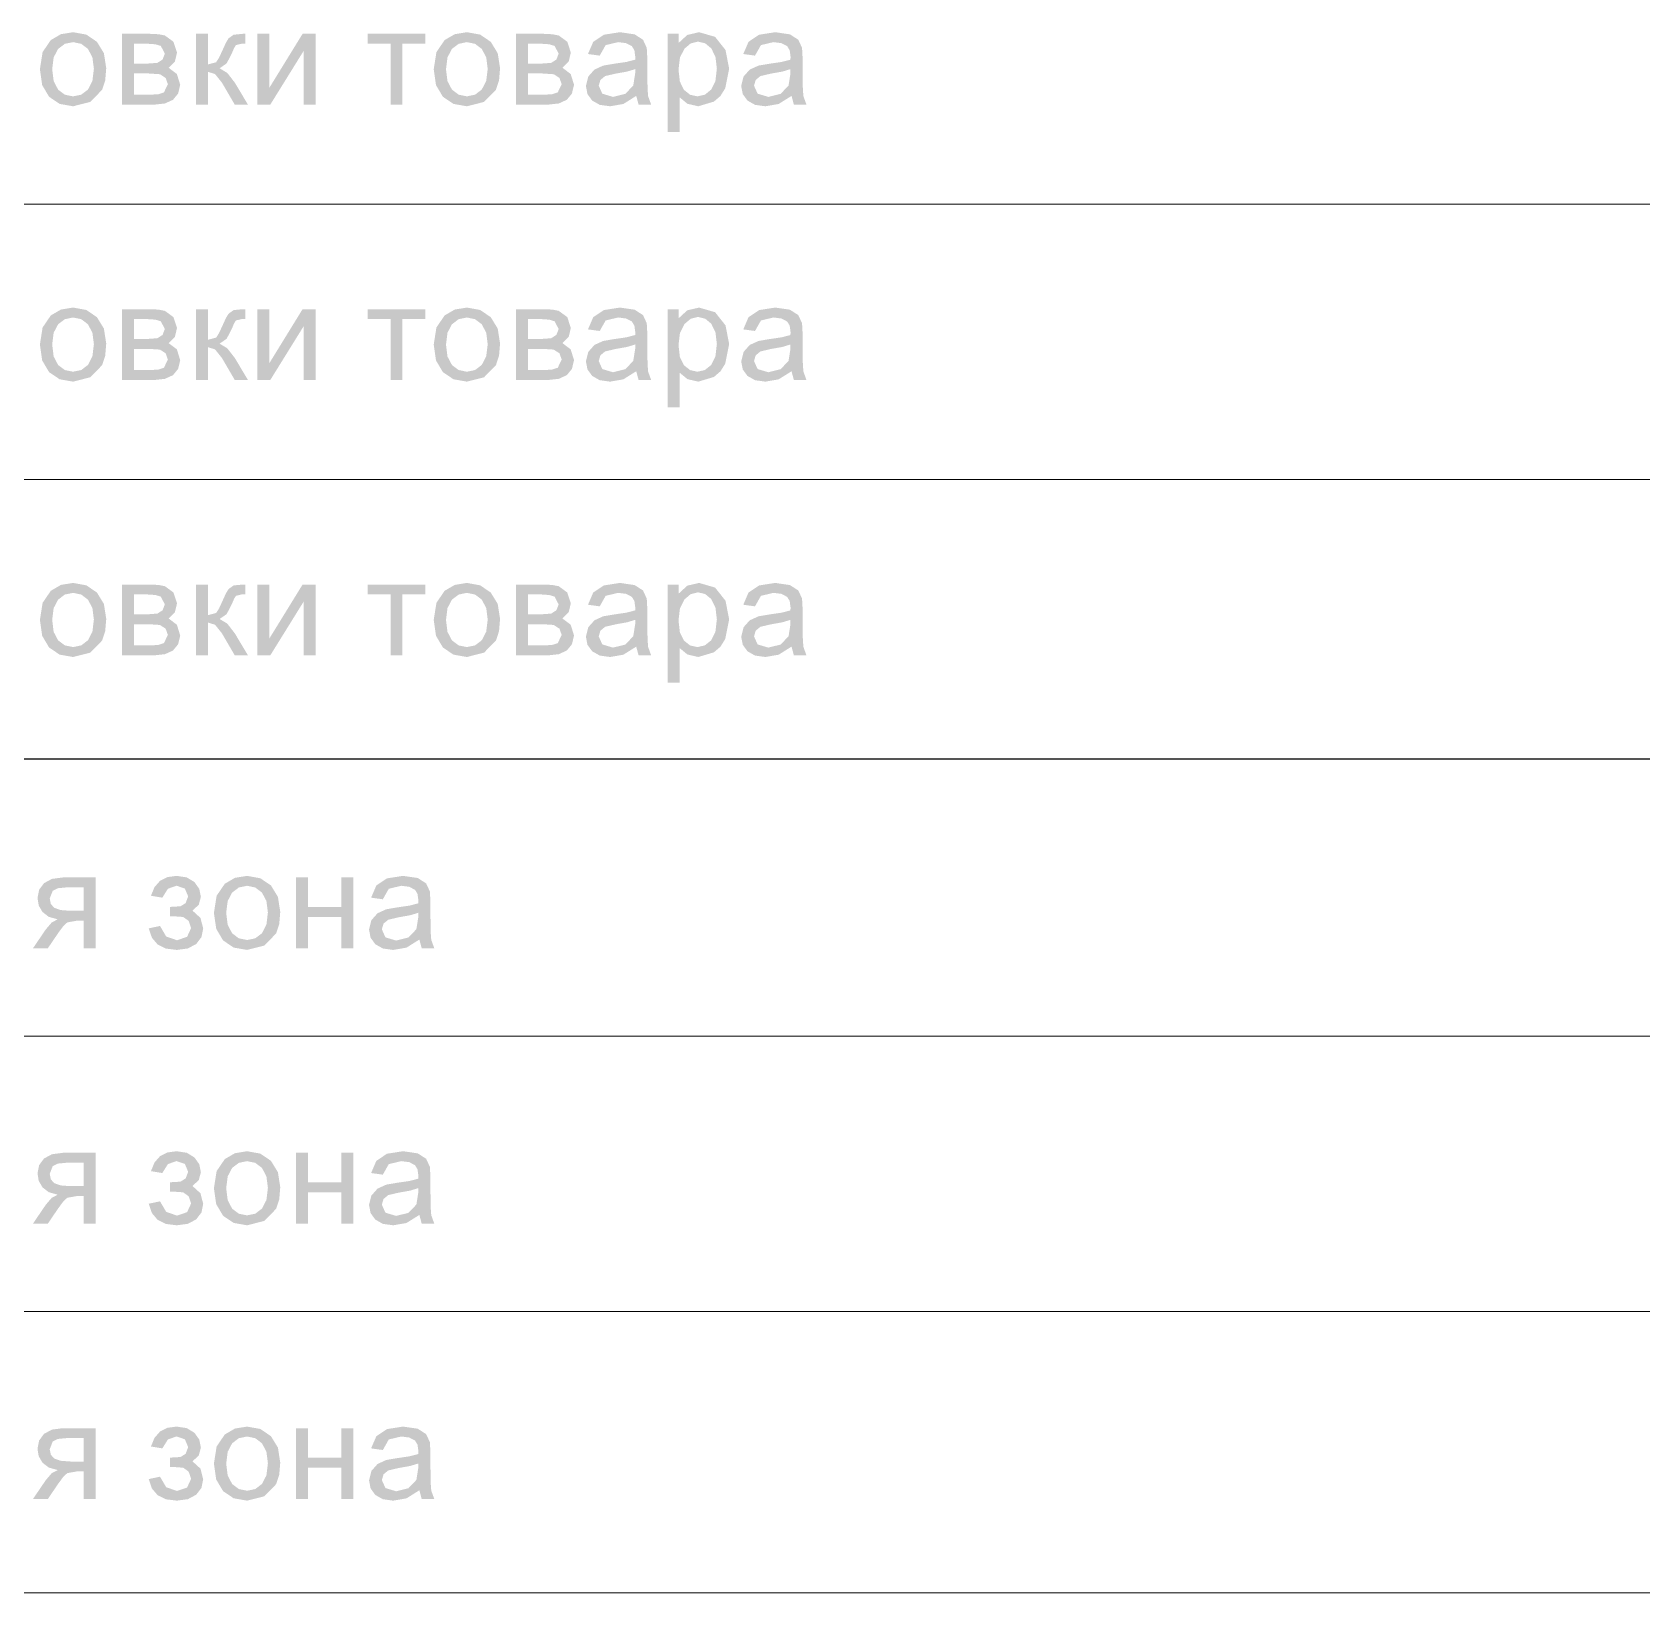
# Model space of a CAD drawing. Header units: millimetres. Extents: x 0 to 420, y 0 to 297.
# Drawn here: x 41.66 to 53.3, y 112.65 to 123.93 of the extents above; entities that cross this region are included whole.
import ezdxf

# ---------------------------------------------------------------- set-up
doc = ezdxf.new("R2010")
doc.units = ezdxf.units.MM

msp = doc.modelspace()

# ---------------------------------------------------------------- hatches: boundary and pattern name
h = msp.add_hatch(color=251)
h.paths.add_polyline_path([(41.718364, 123.657981), (41.737932, 123.78166), (41.797188, 123.868546), (41.870431, 123.910989), (41.958143, 123.925321), (42.054123, 123.907957), (42.130673, 123.855868), (42.181041, 123.77353), (42.197922, 123.665147), (42.19048, 123.576401), (42.168156, 123.509153), (42.082166, 123.42151), (41.958143, 123.390091), (41.860991, 123.407178), (41.78451, 123.458993), (41.734901, 123.542984)], flags=0)
h.paths.add_polyline_path([(41.80711, 123.657981), (41.817859, 123.571509), (41.850105, 123.510256), (41.898543, 123.473806), (41.958143, 123.461749), (42.017261, 123.473875), (42.06563, 123.510807), (42.097876, 123.57275), (42.108625, 123.660737), (42.097876, 123.743833), (42.06563, 123.804605), (42.017261, 123.841329), (41.958143, 123.853663), (41.898543, 123.841329), (41.850105, 123.804605), (41.817859, 123.743489)], flags=0)
h = msp.add_hatch(color=251)
h.paths.add_polyline_path([(44.565339, 123.657981), (44.584907, 123.78166), (44.644162, 123.868546), (44.717405, 123.910989), (44.805117, 123.925321), (44.901098, 123.907957), (44.977648, 123.855868), (45.028015, 123.77353), (45.044896, 123.665147), (45.037454, 123.576401), (45.01513, 123.509153), (44.929141, 123.42151), (44.805117, 123.390091), (44.707966, 123.407178), (44.631484, 123.458993), (44.581875, 123.542984)], flags=0)
h.paths.add_polyline_path([(44.654084, 123.657981), (44.664833, 123.571509), (44.697079, 123.510256), (44.745517, 123.473806), (44.805117, 123.461749), (44.864235, 123.473875), (44.912604, 123.510807), (44.94485, 123.57275), (44.955599, 123.660737), (44.94485, 123.743833), (44.912604, 123.804605), (44.864235, 123.841329), (44.805117, 123.853663), (44.745517, 123.841329), (44.697079, 123.804605), (44.664833, 123.743489)], flags=0)
h = msp.add_hatch(color=251)
h.paths.add_polyline_path([(46.029294, 123.465056), (45.936139, 123.406627), (45.840227, 123.390091), (45.765538, 123.400426), (45.710692, 123.431432), (45.676723, 123.478285), (45.665492, 123.536714), (45.68258, 123.605065), (45.727228, 123.655225), (45.790067, 123.683888), (45.867237, 123.697118), (45.95805, 123.710347), (46.021577, 123.726883), (46.022128, 123.749483), (46.015996, 123.794614), (45.997875, 123.824448), (45.95612, 123.84629), (45.898656, 123.853663), (45.808257, 123.832165), (45.765262, 123.756098), (45.680375, 123.767673), (45.718409, 123.855868), (45.795028, 123.907131), (45.911334, 123.925321), (46.017719, 123.909887), (46.078352, 123.87075), (46.105362, 123.812322), (46.109772, 123.731844), (46.109772, 123.616089), (46.111081, 123.517352), (46.115284, 123.462851), (46.137332, 123.401666), (46.046382, 123.401666)], flags=0)
h.paths.add_polyline_path([(46.021577, 123.658532), (45.962528, 123.640618), (45.879915, 123.626011), (45.804398, 123.608372), (45.770223, 123.58026), (45.758096, 123.538919), (45.784003, 123.481041), (45.861174, 123.45789), (45.95047, 123.479939), (46.007797, 123.540021), (46.021577, 123.627113)], flags=0)
h = msp.add_hatch(color=251)
h.paths.add_polyline_path([(46.256025, 123.205434), (46.256025, 123.913745), (46.3354, 123.913745), (46.3354, 123.847599), (46.398238, 123.905477), (46.483677, 123.925321), (46.599432, 123.891697), (46.674949, 123.796336), (46.700856, 123.66184), (46.672744, 123.520177), (46.638086, 123.464505), (46.590613, 123.423715), (46.477613, 123.390091), (46.399341, 123.408281), (46.343117, 123.454583), (46.343117, 123.205434)], flags=0)
h.paths.add_polyline_path([(46.334849, 123.654674), (46.344771, 123.568616), (46.374536, 123.508602), (46.418702, 123.473393), (46.47155, 123.461749), (46.525294, 123.473806), (46.570769, 123.510256), (46.601775, 123.572681), (46.61211, 123.662391), (46.601912, 123.747623), (46.571871, 123.808463), (46.527567, 123.845188), (46.475409, 123.857521), (46.42325, 123.84443), (46.377292, 123.805707), (46.345322, 123.741973)], flags=0)
h = msp.add_hatch(color=251)
h.paths.add_polyline_path([(47.151931, 123.465056), (47.058776, 123.406627), (46.962864, 123.390091), (46.888174, 123.400426), (46.833328, 123.431432), (46.79936, 123.478285), (46.788129, 123.536714), (46.805216, 123.605065), (46.849865, 123.655225), (46.912703, 123.683888), (46.989874, 123.697118), (47.080686, 123.710347), (47.144214, 123.726883), (47.144765, 123.749483), (47.138633, 123.794614), (47.120512, 123.824448), (47.078757, 123.84629), (47.021293, 123.853663), (46.930894, 123.832165), (46.887899, 123.756098), (46.803012, 123.767673), (46.841045, 123.855868), (46.917664, 123.907131), (47.033971, 123.925321), (47.140355, 123.909887), (47.200989, 123.87075), (47.227999, 123.812322), (47.232408, 123.731844), (47.232408, 123.616089), (47.233717, 123.517352), (47.23792, 123.462851), (47.259969, 123.401666), (47.169019, 123.401666)], flags=0)
h.paths.add_polyline_path([(47.144214, 123.658532), (47.085165, 123.640618), (47.002552, 123.626011), (46.927035, 123.608372), (46.89286, 123.58026), (46.880733, 123.538919), (46.90664, 123.481041), (46.98381, 123.45789), (47.073107, 123.479939), (47.130434, 123.540021), (47.144214, 123.627113)], flags=0)
h = msp.add_hatch(color=251)
h.paths.add_polyline_path([(42.312204, 123.913745), (42.512296, 123.913745), (42.576443, 123.910576), (42.621987, 123.901618), (42.683723, 123.856419), (42.709631, 123.778146), (42.694197, 123.713654), (42.648997, 123.668454), (42.708528, 123.623255), (42.732782, 123.544982), (42.717141, 123.481455), (42.680416, 123.436944), (42.622539, 123.410417), (42.543164, 123.401666), (42.312204, 123.401666)], flags=0)
h.paths.add_polyline_path([(42.399296, 123.69822), (42.491901, 123.69822), (42.567417, 123.703732), (42.6049, 123.727434), (42.621436, 123.769878), (42.592773, 123.826102), (42.553843, 123.838022), (42.494657, 123.842087), (42.399296, 123.842087)], flags=0)
h.paths.add_polyline_path([(42.399296, 123.473324), (42.513398, 123.473324), (42.575479, 123.477527), (42.614822, 123.490412), (42.643485, 123.549392), (42.6275, 123.594592), (42.586158, 123.621601), (42.504027, 123.627113), (42.399296, 123.627113)], flags=0)
for points in [[(42.847181, 123.913745), (42.934273, 123.913745), (42.934273, 123.692708), (42.992151, 123.708142), (43.012546, 123.739217), (43.041209, 123.801297), (43.063947, 123.851389), (43.08255, 123.881223), (43.11893, 123.907131), (43.186179, 123.913745), (43.203266, 123.913745), (43.203266, 123.842087), (43.179013, 123.842638), (43.135467, 123.832165), (43.122306, 123.811081), (43.104599, 123.769327), (43.068218, 123.699874), (43.017507, 123.664596), (43.073042, 123.63111), (43.12775, 123.560416), (43.222559, 123.401666), (43.127199, 123.401666), (43.034594, 123.560416), (42.984434, 123.623255), (42.934273, 123.638689), (42.934273, 123.401666), (42.847181, 123.401666)], [(43.289922, 123.913745), (43.377014, 123.913745), (43.377014, 123.523485), (43.617344, 123.913745), (43.71105, 123.913745), (43.71105, 123.401666), (43.62451, 123.401666), (43.62451, 123.789722), (43.383629, 123.401666), (43.289922, 123.401666)], [(44.088075, 123.913745), (44.504242, 123.913745), (44.504242, 123.842087), (44.339429, 123.842087), (44.339429, 123.401666), (44.253439, 123.401666), (44.253439, 123.842087), (44.088075, 123.842087)], [(42.847181, 121.924079), (42.934273, 121.924079), (42.934273, 121.703041), (42.992151, 121.718475), (43.012546, 121.74955), (43.041209, 121.811631), (43.063947, 121.861722), (43.08255, 121.891557), (43.11893, 121.917464), (43.186179, 121.924079), (43.203266, 121.924079), (43.203266, 121.852421), (43.179013, 121.852972), (43.135467, 121.842499), (43.122306, 121.821415), (43.104599, 121.77966), (43.068218, 121.710207), (43.017507, 121.674929), (43.073042, 121.641443), (43.12775, 121.57075), (43.222559, 121.412), (43.127199, 121.412), (43.034594, 121.57075), (42.984434, 121.633588), (42.934273, 121.649022), (42.934273, 121.412), (42.847181, 121.412)], [(43.289922, 121.924079), (43.377014, 121.924079), (43.377014, 121.533818), (43.617344, 121.924079), (43.71105, 121.924079), (43.71105, 121.412), (43.62451, 121.412), (43.62451, 121.800055), (43.383629, 121.412), (43.289922, 121.412)], [(44.088075, 121.924079), (44.504242, 121.924079), (44.504242, 121.852421), (44.339429, 121.852421), (44.339429, 121.412), (44.253439, 121.412), (44.253439, 121.852421), (44.088075, 121.852421)], [(42.847181, 119.934412), (42.934273, 119.934412), (42.934273, 119.713375), (42.992151, 119.728809), (43.012546, 119.759883), (43.041209, 119.821964), (43.063947, 119.872056), (43.08255, 119.90189), (43.11893, 119.927797), (43.186179, 119.934412), (43.203266, 119.934412), (43.203266, 119.862754), (43.179013, 119.863305), (43.135467, 119.852832), (43.122306, 119.831748), (43.104599, 119.789993), (43.068218, 119.72054), (43.017507, 119.685263), (43.073042, 119.651776), (43.12775, 119.581083), (43.222559, 119.422333), (43.127199, 119.422333), (43.034594, 119.581083), (42.984434, 119.643921), (42.934273, 119.659355), (42.934273, 119.422333), (42.847181, 119.422333)], [(43.289922, 119.934412), (43.377014, 119.934412), (43.377014, 119.544151), (43.617344, 119.934412), (43.71105, 119.934412), (43.71105, 119.422333), (43.62451, 119.422333), (43.62451, 119.810388), (43.383629, 119.422333), (43.289922, 119.422333)], [(44.088075, 119.934412), (44.504242, 119.934412), (44.504242, 119.862754), (44.339429, 119.862754), (44.339429, 119.422333), (44.253439, 119.422333), (44.253439, 119.862754), (44.088075, 119.862754)], [(42.659489, 117.537177), (42.659489, 117.604976), (42.734454, 117.609386), (42.771937, 117.632537), (42.790127, 117.681044), (42.766425, 117.737268), (42.706342, 117.758214), (42.643848, 117.736441), (42.603265, 117.671673), (42.521134, 117.685454), (42.547058, 117.748395), (42.586728, 117.793354), (42.640041, 117.820329), (42.706893, 117.829321), (42.779998, 117.818159), (42.835327, 117.784672), (42.870329, 117.735545), (42.88218, 117.677737), (42.866952, 117.621237), (42.821546, 117.577967), (42.879424, 117.52505), (42.898716, 117.448982), (42.886038, 117.386419), (42.848556, 117.337085), (42.788198, 117.304839), (42.707996, 117.294091), (42.629637, 117.303814), (42.569779, 117.33302), (42.528317, 117.38176), (42.505149, 117.450085), (42.586728, 117.467172), (42.631377, 117.391105), (42.709649, 117.364095), (42.78241, 117.3889), (42.811624, 117.452289), (42.793434, 117.504104), (42.754298, 117.532216), (42.679333, 117.537728)], [(43.570189, 117.817745), (43.657281, 117.817745), (43.657281, 117.604976), (43.897611, 117.604976), (43.897611, 117.817745), (43.984703, 117.817745), (43.984703, 117.305666), (43.897611, 117.305666), (43.897611, 117.532767), (43.657281, 117.532767), (43.657281, 117.305666), (43.570189, 117.305666)], [(42.659489, 115.54751), (42.659489, 115.615309), (42.734454, 115.619719), (42.771937, 115.64287), (42.790127, 115.691377), (42.766425, 115.747601), (42.706342, 115.768547), (42.643848, 115.746774), (42.603265, 115.682006), (42.521134, 115.695787), (42.547058, 115.758729), (42.586728, 115.803687), (42.640041, 115.830662), (42.706893, 115.839654), (42.779998, 115.828492), (42.835327, 115.795006), (42.870329, 115.745879), (42.88218, 115.68807), (42.866952, 115.63157), (42.821546, 115.5883), (42.879424, 115.535383), (42.898716, 115.459316), (42.886038, 115.396753), (42.848556, 115.347419), (42.788198, 115.315173), (42.707996, 115.304424), (42.629637, 115.314148), (42.569779, 115.343354), (42.528317, 115.392093), (42.505149, 115.460418), (42.586728, 115.477506), (42.631377, 115.401438), (42.709649, 115.374428), (42.78241, 115.399233), (42.811624, 115.462623), (42.793434, 115.514437), (42.754298, 115.542549), (42.679333, 115.548061)], [(43.570189, 115.828079), (43.657281, 115.828079), (43.657281, 115.615309), (43.897611, 115.615309), (43.897611, 115.828079), (43.984703, 115.828079), (43.984703, 115.316), (43.897611, 115.316), (43.897611, 115.5431), (43.657281, 115.5431), (43.657281, 115.316), (43.570189, 115.316)], [(42.659489, 113.557843), (42.659489, 113.625643), (42.734454, 113.630052), (42.771937, 113.653204), (42.790127, 113.70171), (42.766425, 113.757934), (42.706342, 113.778881), (42.643848, 113.757108), (42.603265, 113.69234), (42.521134, 113.70612), (42.547058, 113.769062), (42.586728, 113.814021), (42.640041, 113.840996), (42.706893, 113.849987), (42.779998, 113.838825), (42.835327, 113.805339), (42.870329, 113.756212), (42.88218, 113.698403), (42.866952, 113.641904), (42.821546, 113.598633), (42.879424, 113.545717), (42.898716, 113.469649), (42.886038, 113.407086), (42.848556, 113.357752), (42.788198, 113.325506), (42.707996, 113.314757), (42.629637, 113.324481), (42.569779, 113.353687), (42.528317, 113.402426), (42.505149, 113.470751), (42.586728, 113.487839), (42.631377, 113.411771), (42.709649, 113.384762), (42.78241, 113.409566), (42.811624, 113.472956), (42.793434, 113.52477), (42.754298, 113.552882), (42.679333, 113.558395)], [(43.570189, 113.838412), (43.657281, 113.838412), (43.657281, 113.625643), (43.897611, 113.625643), (43.897611, 113.838412), (43.984703, 113.838412), (43.984703, 113.326333), (43.897611, 113.326333), (43.897611, 113.553434), (43.657281, 113.553434), (43.657281, 113.326333), (43.570189, 113.326333)]]:
    msp.add_hatch(color=251).paths.add_polyline_path(points, flags=0)
h = msp.add_hatch(color=251)
h.paths.add_polyline_path([(45.159179, 123.913745), (45.35927, 123.913745), (45.423417, 123.910576), (45.468962, 123.901618), (45.530698, 123.856419), (45.556605, 123.778146), (45.541171, 123.713654), (45.495971, 123.668454), (45.555502, 123.623255), (45.579756, 123.544982), (45.564115, 123.481455), (45.52739, 123.436944), (45.469513, 123.410417), (45.390138, 123.401666), (45.159179, 123.401666)], flags=0)
h.paths.add_polyline_path([(45.246271, 123.69822), (45.338875, 123.69822), (45.414391, 123.703732), (45.451874, 123.727434), (45.46841, 123.769878), (45.439747, 123.826102), (45.400818, 123.838022), (45.341631, 123.842087), (45.246271, 123.842087)], flags=0)
h.paths.add_polyline_path([(45.246271, 123.473324), (45.360372, 123.473324), (45.422453, 123.477527), (45.461796, 123.490412), (45.490459, 123.549392), (45.474474, 123.594592), (45.433133, 123.621601), (45.351002, 123.627113), (45.246271, 123.627113)], flags=0)
h = msp.add_hatch(color=251)
h.paths.add_polyline_path([(41.718364, 121.668315), (41.737932, 121.791994), (41.797188, 121.878879), (41.870431, 121.921322), (41.958143, 121.935654), (42.054123, 121.918291), (42.130673, 121.866201), (42.181041, 121.783863), (42.197922, 121.67548), (42.19048, 121.586735), (42.168156, 121.519486), (42.082166, 121.431843), (41.958143, 121.400424), (41.860991, 121.417512), (41.78451, 121.469326), (41.734901, 121.553317)], flags=0)
h.paths.add_polyline_path([(41.80711, 121.668315), (41.817859, 121.581843), (41.850105, 121.520589), (41.898543, 121.48414), (41.958143, 121.472082), (42.017261, 121.484209), (42.06563, 121.52114), (42.097876, 121.583083), (42.108625, 121.671071), (42.097876, 121.754166), (42.06563, 121.814938), (42.017261, 121.851663), (41.958143, 121.863996), (41.898543, 121.851663), (41.850105, 121.814938), (41.817859, 121.753822)], flags=0)
h = msp.add_hatch(color=251)
h.paths.add_polyline_path([(42.312204, 121.924079), (42.512296, 121.924079), (42.576443, 121.920909), (42.621987, 121.911952), (42.683723, 121.866752), (42.709631, 121.78848), (42.694197, 121.723987), (42.648997, 121.678788), (42.708528, 121.633588), (42.732782, 121.555315), (42.717141, 121.491788), (42.680416, 121.447277), (42.622539, 121.42075), (42.543164, 121.412), (42.312204, 121.412)], flags=0)
h.paths.add_polyline_path([(42.399296, 121.708553), (42.491901, 121.708553), (42.567417, 121.714065), (42.6049, 121.737768), (42.621436, 121.780211), (42.592773, 121.836435), (42.553843, 121.848355), (42.494657, 121.852421), (42.399296, 121.852421)], flags=0)
h.paths.add_polyline_path([(42.399296, 121.483658), (42.513398, 121.483658), (42.575479, 121.487861), (42.614822, 121.500745), (42.643485, 121.559725), (42.6275, 121.604925), (42.586158, 121.631934), (42.504027, 121.637447), (42.399296, 121.637447)], flags=0)
h = msp.add_hatch(color=251)
h.paths.add_polyline_path([(44.565339, 121.668315), (44.584907, 121.791994), (44.644162, 121.878879), (44.717405, 121.921322), (44.805117, 121.935654), (44.901098, 121.918291), (44.977648, 121.866201), (45.028015, 121.783863), (45.044896, 121.67548), (45.037454, 121.586735), (45.01513, 121.519486), (44.929141, 121.431843), (44.805117, 121.400424), (44.707966, 121.417512), (44.631484, 121.469326), (44.581875, 121.553317)], flags=0)
h.paths.add_polyline_path([(44.654084, 121.668315), (44.664833, 121.581843), (44.697079, 121.520589), (44.745517, 121.48414), (44.805117, 121.472082), (44.864235, 121.484209), (44.912604, 121.52114), (44.94485, 121.583083), (44.955599, 121.671071), (44.94485, 121.754166), (44.912604, 121.814938), (44.864235, 121.851663), (44.805117, 121.863996), (44.745517, 121.851663), (44.697079, 121.814938), (44.664833, 121.753822)], flags=0)
h = msp.add_hatch(color=251)
h.paths.add_polyline_path([(45.159179, 121.924079), (45.35927, 121.924079), (45.423417, 121.920909), (45.468962, 121.911952), (45.530698, 121.866752), (45.556605, 121.78848), (45.541171, 121.723987), (45.495971, 121.678788), (45.555502, 121.633588), (45.579756, 121.555315), (45.564115, 121.491788), (45.52739, 121.447277), (45.469513, 121.42075), (45.390138, 121.412), (45.159179, 121.412)], flags=0)
h.paths.add_polyline_path([(45.246271, 121.708553), (45.338875, 121.708553), (45.414391, 121.714065), (45.451874, 121.737768), (45.46841, 121.780211), (45.439747, 121.836435), (45.400818, 121.848355), (45.341631, 121.852421), (45.246271, 121.852421)], flags=0)
h.paths.add_polyline_path([(45.246271, 121.483658), (45.360372, 121.483658), (45.422453, 121.487861), (45.461796, 121.500745), (45.490459, 121.559725), (45.474474, 121.604925), (45.433133, 121.631934), (45.351002, 121.637447), (45.246271, 121.637447)], flags=0)
h = msp.add_hatch(color=251)
h.paths.add_polyline_path([(46.029294, 121.475389), (45.936139, 121.41696), (45.840227, 121.400424), (45.765538, 121.410759), (45.710692, 121.441765), (45.676723, 121.488618), (45.665492, 121.547047), (45.68258, 121.615398), (45.727228, 121.665559), (45.790067, 121.694222), (45.867237, 121.707451), (45.95805, 121.72068), (46.021577, 121.737217), (46.022128, 121.759816), (46.015996, 121.804947), (45.997875, 121.834782), (45.95612, 121.856624), (45.898656, 121.863996), (45.808257, 121.842499), (45.765262, 121.766431), (45.680375, 121.778006), (45.718409, 121.866201), (45.795028, 121.917464), (45.911334, 121.935654), (46.017719, 121.92022), (46.078352, 121.881084), (46.105362, 121.822655), (46.109772, 121.742177), (46.109772, 121.626422), (46.111081, 121.527686), (46.115284, 121.473184), (46.137332, 121.412), (46.046382, 121.412)], flags=0)
h.paths.add_polyline_path([(46.021577, 121.668866), (45.962528, 121.650951), (45.879915, 121.636344), (45.804398, 121.618705), (45.770223, 121.590593), (45.758096, 121.549252), (45.784003, 121.491375), (45.861174, 121.468223), (45.95047, 121.490272), (46.007797, 121.550355), (46.021577, 121.637447)], flags=0)
h = msp.add_hatch(color=251)
h.paths.add_polyline_path([(46.256025, 121.215767), (46.256025, 121.924079), (46.3354, 121.924079), (46.3354, 121.857933), (46.398238, 121.91581), (46.483677, 121.935654), (46.599432, 121.90203), (46.674949, 121.80667), (46.700856, 121.672173), (46.672744, 121.530511), (46.638086, 121.474838), (46.590613, 121.434048), (46.477613, 121.400424), (46.399341, 121.418614), (46.343117, 121.464916), (46.343117, 121.215767)], flags=0)
h.paths.add_polyline_path([(46.334849, 121.665007), (46.344771, 121.578949), (46.374536, 121.518935), (46.418702, 121.483726), (46.47155, 121.472082), (46.525294, 121.48414), (46.570769, 121.520589), (46.601775, 121.583014), (46.61211, 121.672724), (46.601912, 121.757956), (46.571871, 121.818796), (46.527567, 121.855521), (46.475409, 121.867855), (46.42325, 121.854763), (46.377292, 121.81604), (46.345322, 121.752306)], flags=0)
h = msp.add_hatch(color=251)
h.paths.add_polyline_path([(47.151931, 121.475389), (47.058776, 121.41696), (46.962864, 121.400424), (46.888174, 121.410759), (46.833328, 121.441765), (46.79936, 121.488618), (46.788129, 121.547047), (46.805216, 121.615398), (46.849865, 121.665559), (46.912703, 121.694222), (46.989874, 121.707451), (47.080686, 121.72068), (47.144214, 121.737217), (47.144765, 121.759816), (47.138633, 121.804947), (47.120512, 121.834782), (47.078757, 121.856624), (47.021293, 121.863996), (46.930894, 121.842499), (46.887899, 121.766431), (46.803012, 121.778006), (46.841045, 121.866201), (46.917664, 121.917464), (47.033971, 121.935654), (47.140355, 121.92022), (47.200989, 121.881084), (47.227999, 121.822655), (47.232408, 121.742177), (47.232408, 121.626422), (47.233717, 121.527686), (47.23792, 121.473184), (47.259969, 121.412), (47.169019, 121.412)], flags=0)
h.paths.add_polyline_path([(47.144214, 121.668866), (47.085165, 121.650951), (47.002552, 121.636344), (46.927035, 121.618705), (46.89286, 121.590593), (46.880733, 121.549252), (46.90664, 121.491375), (46.98381, 121.468223), (47.073107, 121.490272), (47.130434, 121.550355), (47.144214, 121.637447)], flags=0)
h = msp.add_hatch(color=251)
h.paths.add_polyline_path([(41.718364, 119.678648), (41.737932, 119.802327), (41.797188, 119.889212), (41.870431, 119.931656), (41.958143, 119.945987), (42.054123, 119.928624), (42.130673, 119.876534), (42.181041, 119.794196), (42.197922, 119.685814), (42.19048, 119.597068), (42.168156, 119.52982), (42.082166, 119.442177), (41.958143, 119.410757), (41.860991, 119.427845), (41.78451, 119.479659), (41.734901, 119.563651)], flags=0)
h.paths.add_polyline_path([(41.80711, 119.678648), (41.817859, 119.592176), (41.850105, 119.530922), (41.898543, 119.494473), (41.958143, 119.482415), (42.017261, 119.494542), (42.06563, 119.531473), (42.097876, 119.593416), (42.108625, 119.681404), (42.097876, 119.7645), (42.06563, 119.825271), (42.017261, 119.861996), (41.958143, 119.874329), (41.898543, 119.861996), (41.850105, 119.825271), (41.817859, 119.764155)], flags=0)
h = msp.add_hatch(color=251)
h.paths.add_polyline_path([(42.312204, 119.934412), (42.512296, 119.934412), (42.576443, 119.931242), (42.621987, 119.922285), (42.683723, 119.877085), (42.709631, 119.798813), (42.694197, 119.734321), (42.648997, 119.689121), (42.708528, 119.643921), (42.732782, 119.565649), (42.717141, 119.502121), (42.680416, 119.457611), (42.622539, 119.431083), (42.543164, 119.422333), (42.312204, 119.422333)], flags=0)
h.paths.add_polyline_path([(42.399296, 119.718887), (42.491901, 119.718887), (42.567417, 119.724399), (42.6049, 119.748101), (42.621436, 119.790545), (42.592773, 119.846769), (42.553843, 119.858689), (42.494657, 119.862754), (42.399296, 119.862754)], flags=0)
h.paths.add_polyline_path([(42.399296, 119.493991), (42.513398, 119.493991), (42.575479, 119.498194), (42.614822, 119.511079), (42.643485, 119.570059), (42.6275, 119.615258), (42.586158, 119.642268), (42.504027, 119.64778), (42.399296, 119.64778)], flags=0)
h = msp.add_hatch(color=251)
h.paths.add_polyline_path([(44.565339, 119.678648), (44.584907, 119.802327), (44.644162, 119.889212), (44.717405, 119.931656), (44.805117, 119.945987), (44.901098, 119.928624), (44.977648, 119.876534), (45.028015, 119.794196), (45.044896, 119.685814), (45.037454, 119.597068), (45.01513, 119.52982), (44.929141, 119.442177), (44.805117, 119.410757), (44.707966, 119.427845), (44.631484, 119.479659), (44.581875, 119.563651)], flags=0)
h.paths.add_polyline_path([(44.654084, 119.678648), (44.664833, 119.592176), (44.697079, 119.530922), (44.745517, 119.494473), (44.805117, 119.482415), (44.864235, 119.494542), (44.912604, 119.531473), (44.94485, 119.593416), (44.955599, 119.681404), (44.94485, 119.7645), (44.912604, 119.825271), (44.864235, 119.861996), (44.805117, 119.874329), (44.745517, 119.861996), (44.697079, 119.825271), (44.664833, 119.764155)], flags=0)
h = msp.add_hatch(color=251)
h.paths.add_polyline_path([(45.159179, 119.934412), (45.35927, 119.934412), (45.423417, 119.931242), (45.468962, 119.922285), (45.530698, 119.877085), (45.556605, 119.798813), (45.541171, 119.734321), (45.495971, 119.689121), (45.555502, 119.643921), (45.579756, 119.565649), (45.564115, 119.502121), (45.52739, 119.457611), (45.469513, 119.431083), (45.390138, 119.422333), (45.159179, 119.422333)], flags=0)
h.paths.add_polyline_path([(45.246271, 119.718887), (45.338875, 119.718887), (45.414391, 119.724399), (45.451874, 119.748101), (45.46841, 119.790545), (45.439747, 119.846769), (45.400818, 119.858689), (45.341631, 119.862754), (45.246271, 119.862754)], flags=0)
h.paths.add_polyline_path([(45.246271, 119.493991), (45.360372, 119.493991), (45.422453, 119.498194), (45.461796, 119.511079), (45.490459, 119.570059), (45.474474, 119.615258), (45.433133, 119.642268), (45.351002, 119.64778), (45.246271, 119.64778)], flags=0)
h = msp.add_hatch(color=251)
h.paths.add_polyline_path([(46.029294, 119.485723), (45.936139, 119.427294), (45.840227, 119.410757), (45.765538, 119.421093), (45.710692, 119.452098), (45.676723, 119.498952), (45.665492, 119.557381), (45.68258, 119.625731), (45.727228, 119.675892), (45.790067, 119.704555), (45.867237, 119.717784), (45.95805, 119.731013), (46.021577, 119.74755), (46.022128, 119.77015), (46.015996, 119.81528), (45.997875, 119.845115), (45.95612, 119.866957), (45.898656, 119.874329), (45.808257, 119.852832), (45.765262, 119.776764), (45.680375, 119.78834), (45.718409, 119.876534), (45.795028, 119.927797), (45.911334, 119.945987), (46.017719, 119.930553), (46.078352, 119.891417), (46.105362, 119.832988), (46.109772, 119.752511), (46.109772, 119.636756), (46.111081, 119.538019), (46.115284, 119.483518), (46.137332, 119.422333), (46.046382, 119.422333)], flags=0)
h.paths.add_polyline_path([(46.021577, 119.679199), (45.962528, 119.661285), (45.879915, 119.646677), (45.804398, 119.629039), (45.770223, 119.600927), (45.758096, 119.559585), (45.784003, 119.501708), (45.861174, 119.478557), (45.95047, 119.500605), (46.007797, 119.560688), (46.021577, 119.64778)], flags=0)
h = msp.add_hatch(color=251)
h.paths.add_polyline_path([(46.256025, 119.2261), (46.256025, 119.934412), (46.3354, 119.934412), (46.3354, 119.868266), (46.398238, 119.926144), (46.483677, 119.945987), (46.599432, 119.912363), (46.674949, 119.817003), (46.700856, 119.682506), (46.672744, 119.540844), (46.638086, 119.485171), (46.590613, 119.444381), (46.477613, 119.410757), (46.399341, 119.428947), (46.343117, 119.47525), (46.343117, 119.2261)], flags=0)
h.paths.add_polyline_path([(46.334849, 119.675341), (46.344771, 119.589282), (46.374536, 119.529269), (46.418702, 119.49406), (46.47155, 119.482415), (46.525294, 119.494473), (46.570769, 119.530922), (46.601775, 119.593347), (46.61211, 119.683058), (46.601912, 119.768289), (46.571871, 119.82913), (46.527567, 119.865854), (46.475409, 119.878188), (46.42325, 119.865097), (46.377292, 119.826374), (46.345322, 119.762639)], flags=0)
h = msp.add_hatch(color=251)
h.paths.add_polyline_path([(47.151931, 119.485723), (47.058776, 119.427294), (46.962864, 119.410757), (46.888174, 119.421093), (46.833328, 119.452098), (46.79936, 119.498952), (46.788129, 119.557381), (46.805216, 119.625731), (46.849865, 119.675892), (46.912703, 119.704555), (46.989874, 119.717784), (47.080686, 119.731013), (47.144214, 119.74755), (47.144765, 119.77015), (47.138633, 119.81528), (47.120512, 119.845115), (47.078757, 119.866957), (47.021293, 119.874329), (46.930894, 119.852832), (46.887899, 119.776764), (46.803012, 119.78834), (46.841045, 119.876534), (46.917664, 119.927797), (47.033971, 119.945987), (47.140355, 119.930553), (47.200989, 119.891417), (47.227999, 119.832988), (47.232408, 119.752511), (47.232408, 119.636756), (47.233717, 119.538019), (47.23792, 119.483518), (47.259969, 119.422333), (47.169019, 119.422333)], flags=0)
h.paths.add_polyline_path([(47.144214, 119.679199), (47.085165, 119.661285), (47.002552, 119.646677), (46.927035, 119.629039), (46.89286, 119.600927), (46.880733, 119.559585), (46.90664, 119.501708), (46.98381, 119.478557), (47.073107, 119.500605), (47.130434, 119.560688), (47.144214, 119.64778)], flags=0)
h = msp.add_hatch(color=251)
h.paths.add_polyline_path([(42.121584, 117.817745), (42.121584, 117.305666), (42.035044, 117.305666), (42.035044, 117.505206), (41.984883, 117.505206), (41.916532, 117.493079), (41.889178, 117.468344), (41.851489, 117.417563), (41.775421, 117.305666), (41.667934, 117.305666), (41.761641, 117.44347), (41.80436, 117.492942), (41.847079, 117.515128), (41.782243, 117.533387), (41.736836, 117.568596), (41.709827, 117.615174), (41.701007, 117.668366), (41.712652, 117.728586), (41.747861, 117.776404), (41.805187, 117.80741), (41.884011, 117.817745)], flags=0)
h.paths.add_polyline_path([(42.035044, 117.746087), (41.911571, 117.746087), (41.847562, 117.739955), (41.81125, 117.721834), (41.789202, 117.66561), (41.79747, 117.625784), (41.822275, 117.598362), (41.867888, 117.582238), (41.939132, 117.576864), (42.035044, 117.576864)], flags=0)
h = msp.add_hatch(color=251)
h.paths.add_polyline_path([(42.976349, 117.561981), (42.995917, 117.68566), (43.055173, 117.772546), (43.128415, 117.814989), (43.216128, 117.829321), (43.312108, 117.811957), (43.388658, 117.759868), (43.439025, 117.67753), (43.455906, 117.569147), (43.448465, 117.480401), (43.426141, 117.413153), (43.340151, 117.32551), (43.216128, 117.294091), (43.118976, 117.311178), (43.042495, 117.362993), (42.992885, 117.446984)], flags=0)
h.paths.add_polyline_path([(43.065095, 117.561981), (43.075843, 117.475509), (43.108089, 117.414256), (43.156527, 117.377806), (43.216128, 117.365749), (43.275245, 117.377875), (43.323615, 117.414807), (43.355861, 117.47675), (43.366609, 117.564737), (43.355861, 117.647833), (43.323615, 117.708605), (43.275245, 117.745329), (43.216128, 117.757663), (43.156527, 117.745329), (43.108089, 117.708605), (43.075843, 117.647489)], flags=0)
h = msp.add_hatch(color=251)
h.paths.add_polyline_path([(44.461505, 117.369056), (44.36835, 117.310627), (44.272439, 117.294091), (44.197749, 117.304426), (44.142903, 117.335432), (44.108934, 117.382285), (44.097703, 117.440714), (44.114791, 117.509065), (44.159439, 117.559225), (44.222278, 117.587888), (44.299448, 117.601118), (44.390261, 117.614347), (44.453788, 117.630883), (44.45434, 117.653483), (44.448207, 117.698614), (44.430086, 117.728448), (44.388332, 117.75029), (44.330867, 117.757663), (44.240468, 117.736165), (44.197473, 117.660098), (44.112586, 117.671673), (44.15062, 117.759868), (44.227239, 117.811131), (44.343545, 117.829321), (44.44993, 117.813887), (44.510564, 117.77475), (44.537573, 117.716322), (44.541983, 117.635844), (44.541983, 117.520089), (44.543292, 117.421353), (44.547495, 117.366851), (44.569544, 117.305666), (44.478593, 117.305666)], flags=0)
h.paths.add_polyline_path([(44.453788, 117.562533), (44.39474, 117.544618), (44.312126, 117.530011), (44.23661, 117.512372), (44.202434, 117.48426), (44.190308, 117.442919), (44.216215, 117.385041), (44.293385, 117.36189), (44.382682, 117.383939), (44.440008, 117.444021), (44.453788, 117.531113)], flags=0)
h = msp.add_hatch(color=251)
h.paths.add_polyline_path([(42.121584, 115.828079), (42.121584, 115.316), (42.035044, 115.316), (42.035044, 115.515539), (41.984883, 115.515539), (41.916532, 115.503413), (41.889178, 115.478677), (41.851489, 115.427896), (41.775421, 115.316), (41.667934, 115.316), (41.761641, 115.453803), (41.80436, 115.503275), (41.847079, 115.525461), (41.782243, 115.54372), (41.736836, 115.578929), (41.709827, 115.625507), (41.701007, 115.678699), (41.712652, 115.738919), (41.747861, 115.786737), (41.805187, 115.817743), (41.884011, 115.828079)], flags=0)
h.paths.add_polyline_path([(42.035044, 115.756421), (41.911571, 115.756421), (41.847562, 115.750288), (41.81125, 115.732167), (41.789202, 115.675943), (41.79747, 115.636118), (41.822275, 115.608695), (41.867888, 115.592572), (41.939132, 115.587197), (42.035044, 115.587197)], flags=0)
h = msp.add_hatch(color=251)
h.paths.add_polyline_path([(42.976349, 115.572315), (42.995917, 115.695994), (43.055173, 115.782879), (43.128415, 115.825322), (43.216128, 115.839654), (43.312108, 115.822291), (43.388658, 115.770201), (43.439025, 115.687863), (43.455906, 115.57948), (43.448465, 115.490735), (43.426141, 115.423487), (43.340151, 115.335843), (43.216128, 115.304424), (43.118976, 115.321512), (43.042495, 115.373326), (42.992885, 115.457317)], flags=0)
h.paths.add_polyline_path([(43.065095, 115.572315), (43.075843, 115.485843), (43.108089, 115.424589), (43.156527, 115.38814), (43.216128, 115.376082), (43.275245, 115.388209), (43.323615, 115.42514), (43.355861, 115.487083), (43.366609, 115.575071), (43.355861, 115.658166), (43.323615, 115.718938), (43.275245, 115.755663), (43.216128, 115.767996), (43.156527, 115.755663), (43.108089, 115.718938), (43.075843, 115.657822)], flags=0)
h = msp.add_hatch(color=251)
h.paths.add_polyline_path([(44.461505, 115.379389), (44.36835, 115.32096), (44.272439, 115.304424), (44.197749, 115.314759), (44.142903, 115.345765), (44.108934, 115.392618), (44.097703, 115.451047), (44.114791, 115.519398), (44.159439, 115.569559), (44.222278, 115.598222), (44.299448, 115.611451), (44.390261, 115.62468), (44.453788, 115.641217), (44.45434, 115.663816), (44.448207, 115.708947), (44.430086, 115.738782), (44.388332, 115.760624), (44.330867, 115.767996), (44.240468, 115.746499), (44.197473, 115.670431), (44.112586, 115.682006), (44.15062, 115.770201), (44.227239, 115.821464), (44.343545, 115.839654), (44.44993, 115.82422), (44.510564, 115.785084), (44.537573, 115.726655), (44.541983, 115.646177), (44.541983, 115.530422), (44.543292, 115.431686), (44.547495, 115.377184), (44.569544, 115.316), (44.478593, 115.316)], flags=0)
h.paths.add_polyline_path([(44.453788, 115.572866), (44.39474, 115.554951), (44.312126, 115.540344), (44.23661, 115.522705), (44.202434, 115.494593), (44.190308, 115.453252), (44.216215, 115.395375), (44.293385, 115.372223), (44.382682, 115.394272), (44.440008, 115.454355), (44.453788, 115.541447)], flags=0)
h = msp.add_hatch(color=251)
h.paths.add_polyline_path([(42.121584, 113.838412), (42.121584, 113.326333), (42.035044, 113.326333), (42.035044, 113.525873), (41.984883, 113.525873), (41.916532, 113.513746), (41.889178, 113.48901), (41.851489, 113.43823), (41.775421, 113.326333), (41.667934, 113.326333), (41.761641, 113.464137), (41.80436, 113.513608), (41.847079, 113.535795), (41.782243, 113.554054), (41.736836, 113.589263), (41.709827, 113.63584), (41.701007, 113.689033), (41.712652, 113.749253), (41.747861, 113.797071), (41.805187, 113.828077), (41.884011, 113.838412)], flags=0)
h.paths.add_polyline_path([(42.035044, 113.766754), (41.911571, 113.766754), (41.847562, 113.760622), (41.81125, 113.7425), (41.789202, 113.686276), (41.79747, 113.646451), (41.822275, 113.619028), (41.867888, 113.602905), (41.939132, 113.597531), (42.035044, 113.597531)], flags=0)
h = msp.add_hatch(color=251)
h.paths.add_polyline_path([(42.976349, 113.582648), (42.995917, 113.706327), (43.055173, 113.793212), (43.128415, 113.835656), (43.216128, 113.849987), (43.312108, 113.832624), (43.388658, 113.780534), (43.439025, 113.698196), (43.455906, 113.589814), (43.448465, 113.501068), (43.426141, 113.43382), (43.340151, 113.346177), (43.216128, 113.314757), (43.118976, 113.331845), (43.042495, 113.383659), (42.992885, 113.467651)], flags=0)
h.paths.add_polyline_path([(43.065095, 113.582648), (43.075843, 113.496176), (43.108089, 113.434922), (43.156527, 113.398473), (43.216128, 113.386415), (43.275245, 113.398542), (43.323615, 113.435474), (43.355861, 113.497416), (43.366609, 113.585404), (43.355861, 113.6685), (43.323615, 113.729271), (43.275245, 113.765996), (43.216128, 113.778329), (43.156527, 113.765996), (43.108089, 113.729271), (43.075843, 113.668155)], flags=0)
h = msp.add_hatch(color=251)
h.paths.add_polyline_path([(44.461505, 113.389723), (44.36835, 113.331294), (44.272439, 113.314757), (44.197749, 113.325093), (44.142903, 113.356099), (44.108934, 113.402952), (44.097703, 113.461381), (44.114791, 113.529731), (44.159439, 113.579892), (44.222278, 113.608555), (44.299448, 113.621784), (44.390261, 113.635013), (44.453788, 113.65155), (44.45434, 113.67415), (44.448207, 113.71928), (44.430086, 113.749115), (44.388332, 113.770957), (44.330867, 113.778329), (44.240468, 113.756832), (44.197473, 113.680764), (44.112586, 113.69234), (44.15062, 113.780534), (44.227239, 113.831797), (44.343545, 113.849987), (44.44993, 113.834553), (44.510564, 113.795417), (44.537573, 113.736988), (44.541983, 113.656511), (44.541983, 113.540756), (44.543292, 113.442019), (44.547495, 113.387518), (44.569544, 113.326333), (44.478593, 113.326333)], flags=0)
h.paths.add_polyline_path([(44.453788, 113.583199), (44.39474, 113.565285), (44.312126, 113.550677), (44.23661, 113.533039), (44.202434, 113.504927), (44.190308, 113.463585), (44.216215, 113.405708), (44.293385, 113.382557), (44.382682, 113.404605), (44.440008, 113.464688), (44.453788, 113.55178)], flags=0)

# ---------------------------------------------------------------- linework, layer by layer
msp.add_line((28.905525, 118.673964), (77.691772, 118.673964))
at = {"color": 7, "lineweight": 0}
for points in [[(28.913668, 122.682), (77.681668, 122.682)], [(28.913668, 120.692333), (77.681668, 120.692333)], [(28.913668, 116.670666), (77.681668, 116.670666)], [(28.913668, 114.681), (77.681668, 114.681)], [(28.913668, 112.649), (77.681668, 112.649)]]:
    msp.add_lwpolyline(points, dxfattribs=at)

doc.saveas('drawing.dxf')
